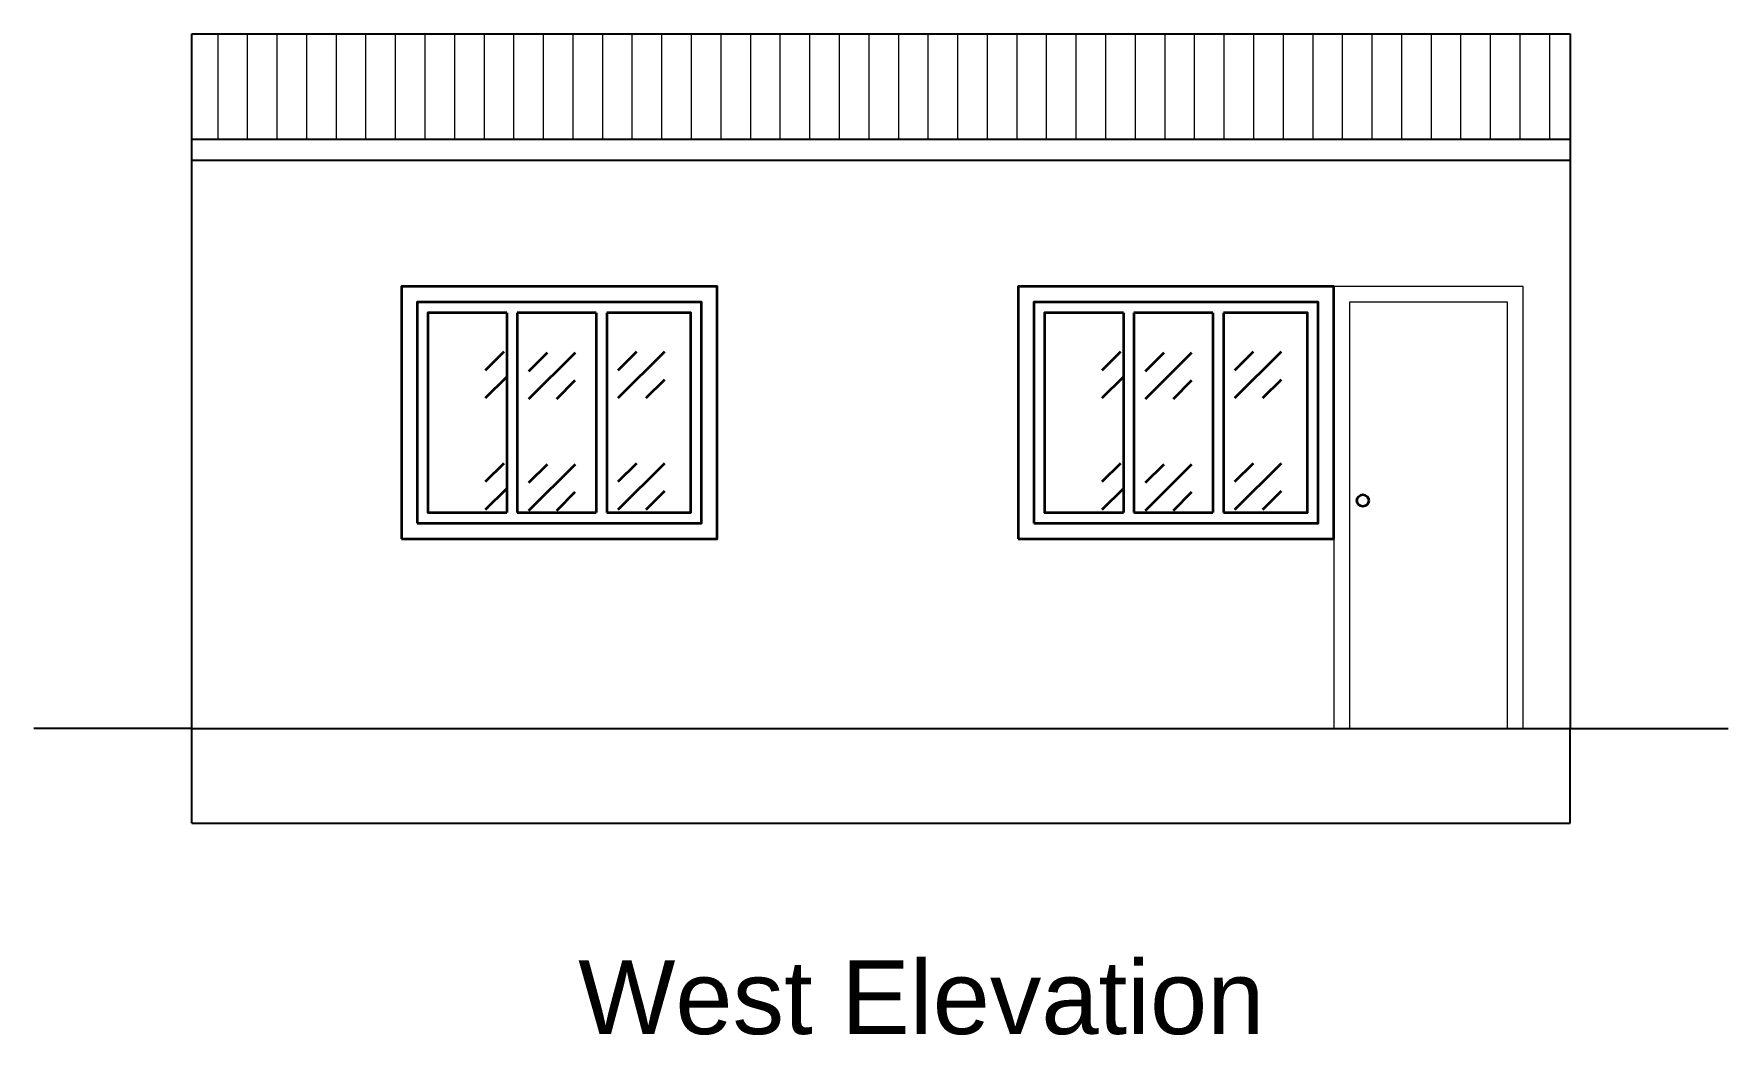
# Model space of a CAD drawing. Header units: inches. Extents: x 392906 to 410488, y -52747 to -40742.
# Drawn here: x 402284.1 to 402606.1, y -49808.2 to -49617.9 of the extents above; entities that cross this region are included whole.
import ezdxf

# ---------------------------------------------------------------- set-up
doc = ezdxf.new("R2010")
doc.units = ezdxf.units.IN
doc.header["$LTSCALE"] = 2
doc.header["$MEASUREMENT"] = 0
doc.layers.get('0').update_dxf_attribs({"linetype": 'CONTINUOUS'})
doc.layers.add('door', color=20, linetype='CONTINUOUS', lineweight=35)
doc.layers.add('steps', color=253, linetype='CONTINUOUS', lineweight=20)
doc.styles.get("Standard").update_dxf_attribs({"font": 'ARIALN.TTF'})

msp = doc.modelspace()

# ---------------------------------------------------------------- hatches: boundary and pattern name
at = {"layer": 'door', "ltscale": 0.5}
h = msp.add_hatch(dxfattribs=at)
h.set_pattern_fill('GOST_GLASS', color=256, scale=2.5)
h.set_pattern_definition([(45, (39857.541, -19034.013), (21.21320344, 0), [12.5, -17.5]), (45, (39862.844, -19034.013), (21.21320344, 0), [5, -25]), (45, (39857.541, -19028.71), (21.21320344, 0), [5, -25])])
h.paths.add_polyline_path([(402374, -49670.88), (402359, -49670.88), (402359, -49708.88), (402374, -49708.88)])
h = msp.add_hatch(dxfattribs=at)
h.set_pattern_fill('GOST_GLASS', color=256, scale=2.5)
h.set_pattern_definition([(45, (39844.541, -19034.198), (21.21320344, 0), [12.5, -17.5]), (45, (39849.844, -19034.198), (21.21320344, 0), [5, -25]), (45, (39844.541, -19028.895), (21.21320344, 0), [5, -25])])
h.paths.add_polyline_path([(402391, -49671.07), (402376, -49670.88), (402376, -49708.88), (402391, -49709.07)])
h = msp.add_hatch(dxfattribs=at)
h.set_pattern_fill('GOST_GLASS', color=256, scale=2.5)
h.set_pattern_definition([(45, (39861.541, -19034.013), (21.21320344, 0), [12.5, -17.5]), (45, (39866.844, -19034.013), (21.21320344, 0), [5, -25]), (45, (39861.541, -19028.71), (21.21320344, 0), [5, -25])])
h.paths.add_polyline_path([(402409, -49670.88), (402393, -49670.88), (402393, -49708.88), (402409, -49708.88)])
h = msp.add_hatch(dxfattribs=at)
h.set_pattern_fill('GOST_GLASS', color=256, scale=2.5)
h.set_pattern_definition([(45, (39974.747, -19034.013), (21.21320344, 0), [12.5, -17.5]), (45, (39980.05, -19034.013), (21.21320344, 0), [5, -25]), (45, (39974.747, -19028.71), (21.21320344, 0), [5, -25])])
h.paths.add_polyline_path([(402491.21, -49670.88), (402476.21, -49670.88), (402476.21, -49708.88), (402491.21, -49708.88)])
h = msp.add_hatch(dxfattribs=at)
h.set_pattern_fill('GOST_GLASS', color=256, scale=2.5)
h.set_pattern_definition([(45, (39961.747, -19034.198), (21.21320344, 0), [12.5, -17.5]), (45, (39967.05, -19034.198), (21.21320344, 0), [5, -25]), (45, (39961.747, -19028.895), (21.21320344, 0), [5, -25])])
h.paths.add_polyline_path([(402508.21, -49671.07), (402493.21, -49670.88), (402493.21, -49708.88), (402508.21, -49709.07)])
h = msp.add_hatch(dxfattribs=at)
h.set_pattern_fill('GOST_GLASS', color=256, scale=2.5)
h.set_pattern_definition([(45, (39978.747, -19034.013), (21.21320344, 0), [12.5, -17.5]), (45, (39984.05, -19034.013), (21.21320344, 0), [5, -25]), (45, (39978.747, -19028.71), (21.21320344, 0), [5, -25])])
h.paths.add_polyline_path([(402526.21, -49670.88), (402510.21, -49670.88), (402510.21, -49708.88), (402526.21, -49708.88)])
at = {"layer": 'steps', "ltscale": 0.3}
h = msp.add_hatch(dxfattribs=at)
h.set_pattern_fill('ANSI31', scale=45, angle=45)
h.set_pattern_definition([(90, (-54.0056, 0), (-5.625, 0), [])])
h.paths.add_polyline_path([(402576.15, -49637.88), (402576.15, -49617.88), (402314.13, -49617.88), (402314.13, -49637.88)])

# ---------------------------------------------------------------- linework, layer by layer
at = {"ltscale": 0.5}
for p, q in [((402314.13, -49639.29), (402314.13, -49617.88)), ((402314.13, -49617.88), (402576.15, -49617.88)), ((402576.15, -49617.88), (402576.15, -49639.29)), ((402314.13, -49637.88), (402576.15, -49637.88)), ((402314.13, -49749.88), (402314.13, -49639.29)), ((402576.15, -49639.29), (402576.15, -49749.88)), ((402314.13, -49641.88), (402576.15, -49641.88)), ((402314.13, -49749.88), (402284.13, -49749.88)), ((402314.13, -49749.88), (402576.15, -49749.88)), ((402314.13, -49767.88), (402314.13, -49749.88)), ((402576.15, -49749.88), (402606.15, -49749.88)), ((402576.15, -49767.88), (402576.15, -49749.88)), ((402314.13, -49767.88), (402576.15, -49767.88))]:
    msp.add_line(p, q, dxfattribs=at)
at = {"layer": 'door', "ltscale": 0.5}
for p, q in [((402374, -49670.88), (402374, -49708.88)), ((402376, -49670.88), (402376, -49708.88)), ((402391, -49670.88), (402391, -49708.88)), ((402393, -49670.88), (402393, -49708.88)), ((402491.21, -49670.88), (402491.21, -49708.88)), ((402493.21, -49670.88), (402493.21, -49708.88)), ((402508.21, -49670.88), (402508.21, -49708.88)), ((402510.21, -49670.88), (402510.21, -49708.88))]:
    msp.add_line(p, q, dxfattribs=at)
for points in [[(402354, -49713.88), (402414, -49713.88), (402414, -49665.88), (402354, -49665.88)], [(402471.21, -49713.88), (402531.21, -49713.88), (402531.21, -49665.88), (402471.21, -49665.88)], [(402357, -49710.88), (402411, -49710.88), (402411, -49668.88), (402357, -49668.88)], [(402474.21, -49710.88), (402528.21, -49710.88), (402528.21, -49668.88), (402474.21, -49668.88)]]:
    msp.add_lwpolyline(points, close=True, dxfattribs=at)
for points in [[(402374, -49670.88), (402359, -49670.88), (402359, -49708.88), (402374, -49708.88)], [(402391, -49670.88), (402376, -49670.88)], [(402393, -49708.88), (402409, -49708.88), (402409, -49670.88), (402393, -49670.88)], [(402491.21, -49670.88), (402476.21, -49670.88), (402476.21, -49708.88), (402491.21, -49708.88)], [(402508.21, -49670.88), (402493.21, -49670.88)], [(402510.21, -49708.88), (402526.21, -49708.88), (402526.21, -49670.88), (402510.21, -49670.88)], [(402376, -49708.88), (402391, -49708.88)], [(402493.21, -49708.88), (402508.21, -49708.88)]]:
    msp.add_lwpolyline(points, dxfattribs=at)
msp.add_circle((402536.72, -49706.57), 1.12, dxfattribs=at)
at = {"layer": 'steps', "color": 7, "ltscale": 0.3}
for p, q in [((402531.21, -49665.88), (402531.21, -49749.88)), ((402567.21, -49665.88), (402531.21, -49665.88)), ((402567.21, -49749.88), (402567.21, -49665.88)), ((402534.21, -49668.88), (402534.21, -49749.88)), ((402564.21, -49668.88), (402534.21, -49668.88)), ((402564.21, -49749.88), (402564.21, -49668.88))]:
    msp.add_line(p, q, dxfattribs=at)

# ---------------------------------------------------------------- texts
at = {"color": 7, "linetype": 'ByBlock', "lineweight": 5, "insert": (402452.81, -49801.09), "char_height": 14, "width": 235.547, "attachment_point": 5}
msp.add_mtext('{\\fArial CE|b0|i0|c0|p34;West Elevation}', dxfattribs=at)

doc.saveas('drawing.dxf')
